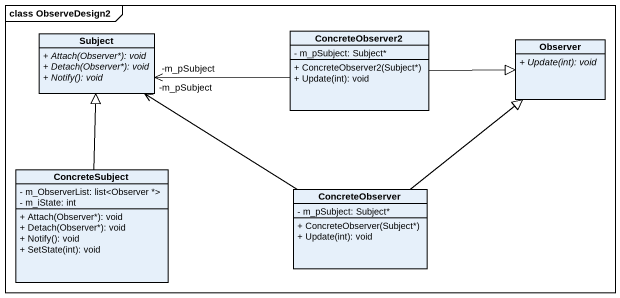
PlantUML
@startuml
mainframe class ObserveDesign2
hide circle
hide empty members
skinparam classAttributeIconSize 0
class Subject {
  {abstract} + Attach(Observer*): void
  {abstract} + Detach(Observer*): void
  {abstract} + Notify(): void
}
class ConcreteObserver2 {
  - m_pSubject: Subject*
  + ConcreteObserver2(Subject*)
  + Update(int): void
}
class Observer {
  {abstract} + Update(int): void
}
class ConcreteSubject {
  - m_ObserverList: list<Observer *>
  - m_iState: int
  + Attach(Observer*): void
  + Detach(Observer*): void
  + Notify(): void
  + SetState(int): void
}
class ConcreteObserver {
  - m_pSubject: Subject*
  + ConcreteObserver(Subject*)
  + Update(int): void
}
ConcreteObserver2 -left-> "-m_pSubject" Subject
ConcreteObserver2 -right-|> Observer
ConcreteSubject -up-|> Subject
ConcreteObserver -up-> "-m_pSubject" Subject
ConcreteObserver -up-|> Observer
@enduml
